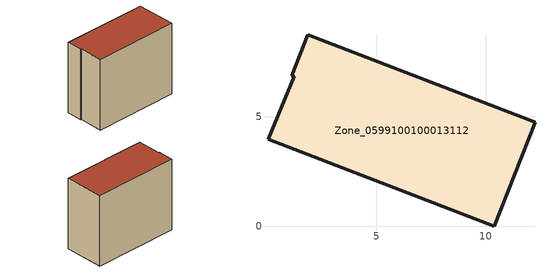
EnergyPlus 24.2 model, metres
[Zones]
Zone_0599100100013112
 floor ground (C_G): 0.06,3.97 1.24,6.85 1.13,6.87 1.86,8.74 12.25,4.75 10.38,0 z0
 wall outside (C_F): 10.38,0 12.25,4.75 1.86,8.74 1.13,6.87 1.24,6.85 0.06,3.97 10.38,0 z0:9.14
 roof outside (C_R): 1.24,6.85 0.06,3.97 10.38,0 12.25,4.75 1.86,8.74 1.13,6.87 z9.14
[BUILDING]
Pand.0599100100013112: North Axis=0; Terrain=City; Loads Convergence Tolerance Value=0.04; Temperature Convergence Tolerance Value=0.4; Solar Distribution=FullExterior; Maximum Number of Warmup Days=25; Minimum Number of Warmup Days=1
[Site:Location]
Rotterdam.The.Hague.AP_ZH_NLD Design_Conditions: Latitude=51.96; Longitude=4.45; Time Zone=1; Elevation=-4.5
[SITE:GROUNDTEMPERATURE:BUILDINGSURFACE]
18, 18, 18, 18, 18, 18, 18, 18, 18, 18, 18, 18
[MATERIAL] Thermal Absorptance=0.9; Solar Absorptance=0.7; Visible Absorptance=0.7
Name | Roughness | Thickness | Conductivity | Density | Specific Heat
G.TI.2015-2018 | MediumSmooth | 0.15 | 0.0428571 | 540 | 1210
F.TI.2015-2018 | Rough | 0.3 | 0.0666667 | 1920 | 840
R.TI.2015-2018 | MediumRough | 0.2 | 0.0333333 | 1500 | 1000
[CONSTRUCTION]
C_G: G.TI.2015-2018
C_F: F.TI.2015-2018
C_R: R.TI.2015-2018
[ZONE]
Zone_0599100100013112: Type=1; Multiplier=1; Ceiling Height=Autocalculate; Volume=Autocalculate; Floor Area=autocalculate; Part of Total Floor Area=Yes
[ZONEINFILTRATION:DESIGNFLOWRATE]
Infil_Zone_0599100100013112: Zone or ZoneList or Space or SpaceList=Zone_0599100100013112; Schedule=AlwaysOn; Design Flow Rate Calculation Method=Flow/Area; Flow Rate per Floor Area=0.0015; Constant Term Coefficient=1; Temperature Term Coefficient=0; Velocity Term Coefficient=0; Velocity Squared Term Coefficient=0
[HVACTEMPLATE:ZONE:IDEALLOADSAIRSYSTEM]
Zone_0599100100013112: Maximum Heating Supply Air Temperature=50; Minimum Cooling Supply Air Temperature=13; Maximum Heating Supply Air Humidity Ratio=0.0156; Minimum Cooling Supply Air Humidity Ratio=0.0077; Heating Limit=NoLimit; Cooling Limit=NoLimit; Dehumidification Control Type=ConstantSensibleHeatRatio; Cooling Sensible Heat Ratio=0.7; Dehumidification Setpoint=60; Humidification Control Type=None; Humidification Setpoint=30; Outdoor Air Method=None; Outdoor Air Flow Rate per Person=0.00944; Outdoor Air Flow Rate per Zone Floor Area=0; Outdoor Air Flow Rate per Zone=0; Demand Controlled Ventilation Type=None; Outdoor Air Economizer Type=NoEconomizer; Heat Recovery Type=None; Sensible Heat Recovery Effectiveness=0.7; Latent Heat Recovery Effectiveness=0.65
[ZONECONTROL:THERMOSTAT]
ThermostatControl_Zone_0599100100013112: Zone or ZoneList=Zone_0599100100013112; Control Type Schedule=DualSetpointControlType; Control 1=Thermostat_Zone_0599100100013112; Temperature Difference Between Cutout And Setpoint=0
[THERMOSTATSETPOINT:DUALSETPOINT]
Thermostat_Zone_0599100100013112: Heating Setpoint Temperature Schedule=HeatingSetpoint_Zone_0599100100013112; Cooling Setpoint Temperature Schedule=CoolingSetpoint_Zone_0599100100013112
[SCHEDULE:COMPACT]
HeatingSetpoint_Zone_0599100100013112: Through: 12/31, For: AllDays, Until: 24:00, 21
CoolingSetpoint_Zone_0599100100013112: Through: 12/31, For: AllDays, Until: 24:00, 24
DualSetpointControlType: Through: 12/31, For: AllDays, Until: 24:00, 4
AlwaysOn: Through: 12/31, For: AllDays, Until: 24:00, 1
